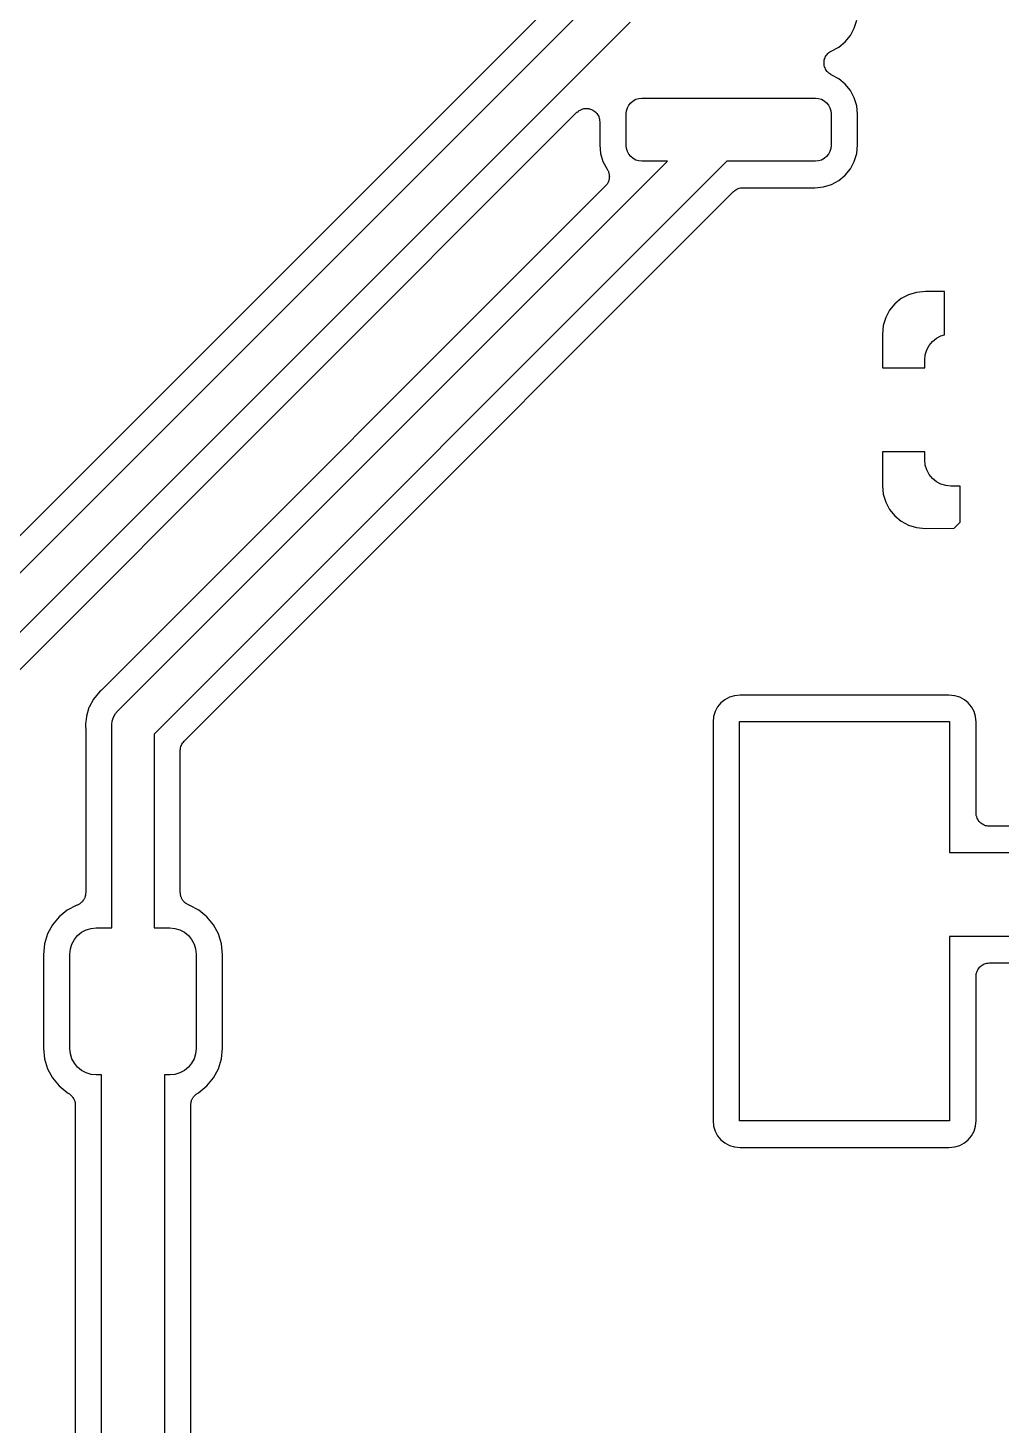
# Model space of a CAD drawing. Extents: x 104 to 166, y -141 to -89.
# Drawn here: x 120.4 to 129.66, y -120.87 to -107.58 of the extents above; entities that cross this region are included whole.
import ezdxf

# ---------------------------------------------------------------- set-up
doc = ezdxf.new("R2010")
doc.units = 0
doc.layers.add('BLACK', color=7, linetype='CONTINUOUS')

msp = doc.modelspace()

# ---------------------------------------------------------------- linework, layer by layer
at = {"layer": 'BLACK', "linetype": 'CONTINUOUS'}
for p, q in [((125.752, -106.977), (118.908, -113.82)), ((118.975, -114.108), (125.942, -107.141)), ((126.126, -107.522), (119.206, -114.442)), ((128.261, -107.579), (128.284, -107.503)), ((128.174, -107.709), (128.224, -107.648)), ((128.224, -107.648), (128.261, -107.579)), ((128.01, -107.82), (128.019, -107.812)), ((128.019, -107.811), (128.029, -107.805)), ((128.019, -107.812), (128.019, -107.811)), ((128.019, -107.812), (128.019, -107.812)), ((128.029, -107.805), (128.039, -107.798)), ((128.039, -107.798), (128.113, -107.759)), ((128.113, -107.759), (128.174, -107.709)), ((127.973, -107.896), (127.975, -107.885)), ((127.973, -107.897), (127.973, -107.896)), ((127.973, -107.909), (127.973, -107.897)), ((127.973, -107.897), (127.973, -107.897)), ((127.973, -107.921), (127.973, -107.909)), ((127.973, -107.922), (127.973, -107.921)), ((127.975, -107.934), (127.973, -107.922)), ((127.973, -107.922), (127.973, -107.922)), ((127.975, -107.885), (127.978, -107.873)), ((127.977, -107.946), (127.975, -107.934)), ((127.982, -107.957), (127.977, -107.946)), ((127.977, -107.946), (127.977, -107.946)), ((127.977, -107.946), (127.977, -107.946)), ((127.978, -107.872), (127.983, -107.861)), ((127.978, -107.873), (127.978, -107.872)), ((127.978, -107.872), (127.978, -107.872)), ((127.983, -107.861), (127.987, -107.85)), ((127.987, -107.849), (127.994, -107.839)), ((127.987, -107.85), (127.987, -107.849)), ((127.987, -107.85), (127.987, -107.85)), ((127.994, -107.839), (128.001, -107.829)), ((128.001, -107.829), (128.01, -107.82)), ((128.001, -107.829), (128.001, -107.829)), ((128.001, -107.829), (128.001, -107.829)), ((127.986, -107.969), (127.982, -107.957)), ((127.987, -107.969), (127.986, -107.969)), ((127.993, -107.979), (127.987, -107.969)), ((127.987, -107.969), (127.987, -107.969)), ((128, -107.989), (127.993, -107.979)), ((128, -107.99), (128, -107.989)), ((128.009, -107.998), (128, -107.99)), ((128, -107.99), (128, -107.99)), ((128.017, -108.007), (128.009, -107.998)), ((128.018, -108.007), (128.017, -108.007)), ((128.017, -108.007), (128.017, -108.007)), ((128.028, -108.014), (128.018, -108.007)), ((128.038, -108.021), (128.028, -108.014)), ((128.039, -108.022), (128.038, -108.021)), ((128.038, -108.021), (128.038, -108.021)), ((128.038, -108.021), (128.038, -108.021)), ((128.038, -108.021), (128.038, -108.021)), ((128.113, -108.061), (128.039, -108.022)), ((128.174, -108.111), (128.113, -108.061)), ((128.224, -108.172), (128.174, -108.111)), ((128.261, -108.241), (128.224, -108.172)), ((125.664, -108.352), (125.676, -108.348)), ((125.676, -108.348), (125.687, -108.345)), ((125.687, -108.345), (125.688, -108.345)), ((125.688, -108.345), (125.7, -108.344)), ((125.688, -108.345), (125.688, -108.345)), ((125.7, -108.344), (125.712, -108.343)), ((125.712, -108.343), (125.712, -108.343)), ((125.712, -108.343), (125.713, -108.343)), ((125.713, -108.343), (125.725, -108.344)), ((125.725, -108.344), (125.737, -108.345)), ((125.737, -108.345), (125.737, -108.345)), ((125.737, -108.345), (125.737, -108.346)), ((125.737, -108.346), (125.749, -108.349)), ((125.749, -108.349), (125.76, -108.353)), ((126.093, -108.366), (126.101, -108.338)), ((126.101, -108.338), (126.115, -108.312)), ((126.115, -108.312), (126.134, -108.289)), ((126.134, -108.289), (126.157, -108.27)), ((126.157, -108.27), (126.183, -108.256)), ((126.183, -108.256), (126.211, -108.248)), ((126.211, -108.248), (126.24, -108.245)), ((126.24, -108.245), (127.89, -108.245)), ((127.89, -108.245), (127.919, -108.248)), ((127.919, -108.248), (127.947, -108.256)), ((127.947, -108.256), (127.973, -108.27)), ((127.973, -108.27), (127.996, -108.289)), ((127.996, -108.289), (128.015, -108.312)), ((128.015, -108.312), (128.029, -108.338)), ((128.029, -108.338), (128.037, -108.366)), ((128.284, -108.317), (128.261, -108.241)), ((128.292, -108.401), (128.284, -108.317)), ((119.396, -114.606), (125.621, -108.38)), ((125.621, -108.38), (125.622, -108.379)), ((125.622, -108.379), (125.622, -108.379)), ((125.622, -108.379), (125.622, -108.379)), ((125.622, -108.379), (125.623, -108.379)), ((125.623, -108.379), (125.632, -108.371)), ((125.632, -108.371), (125.642, -108.364)), ((125.642, -108.363), (125.653, -108.358)), ((125.642, -108.364), (125.642, -108.363)), ((125.642, -108.363), (125.642, -108.363)), ((125.653, -108.358), (125.664, -108.352)), ((125.664, -108.352), (125.664, -108.352)), ((125.664, -108.352), (125.664, -108.352)), ((125.76, -108.353), (125.761, -108.353)), ((125.761, -108.353), (125.761, -108.353)), ((125.761, -108.353), (125.771, -108.359)), ((125.771, -108.359), (125.782, -108.365)), ((125.782, -108.365), (125.782, -108.365)), ((125.782, -108.365), (125.783, -108.365)), ((125.783, -108.365), (125.792, -108.373)), ((125.792, -108.373), (125.801, -108.38)), ((125.801, -108.38), (125.801, -108.381)), ((125.801, -108.381), (125.802, -108.381)), ((125.802, -108.381), (125.809, -108.39)), ((125.809, -108.39), (125.817, -108.4)), ((125.817, -108.4), (125.817, -108.4)), ((125.817, -108.4), (125.817, -108.4)), ((125.817, -108.4), (125.823, -108.411)), ((125.823, -108.411), (125.829, -108.421)), ((125.829, -108.421), (125.829, -108.422)), ((125.829, -108.422), (125.829, -108.422)), ((125.829, -108.422), (125.832, -108.434)), ((125.832, -108.434), (125.836, -108.445)), ((125.836, -108.445), (125.836, -108.445)), ((125.836, -108.445), (125.836, -108.446)), ((125.836, -108.446), (125.837, -108.458)), ((125.837, -108.458), (125.838, -108.47)), ((125.838, -108.47), (125.838, -108.689)), ((126.09, -108.395), (126.093, -108.366)), ((126.09, -108.695), (126.09, -108.395)), ((128.037, -108.366), (128.04, -108.395)), ((128.04, -108.395), (128.04, -108.695)), ((128.292, -108.689), (128.292, -108.401)), ((125.838, -108.689), (125.846, -108.773)), ((126.093, -108.724), (126.09, -108.695)), ((126.101, -108.752), (126.093, -108.724)), ((128.037, -108.724), (128.029, -108.752)), ((128.04, -108.695), (128.037, -108.724)), ((128.284, -108.773), (128.292, -108.689)), ((121.262, -114.066), (126.482, -108.845)), ((127.048, -108.845), (121.596, -114.297)), ((125.846, -108.773), (125.869, -108.849)), ((125.869, -108.849), (125.908, -108.921)), ((126.115, -108.778), (126.101, -108.752)), ((126.134, -108.801), (126.115, -108.778)), ((126.157, -108.82), (126.134, -108.801)), ((126.183, -108.834), (126.157, -108.82)), ((126.211, -108.842), (126.183, -108.834)), ((126.24, -108.845), (126.211, -108.842)), ((126.482, -108.845), (126.24, -108.845)), ((127.89, -108.845), (127.048, -108.845)), ((127.919, -108.842), (127.89, -108.845)), ((127.947, -108.834), (127.919, -108.842)), ((127.973, -108.82), (127.947, -108.834)), ((127.996, -108.801), (127.973, -108.82)), ((128.015, -108.778), (127.996, -108.801)), ((128.029, -108.752), (128.015, -108.778)), ((128.224, -108.918), (128.261, -108.849)), ((128.261, -108.849), (128.284, -108.773)), ((125.908, -108.921), (125.909, -108.922)), ((125.909, -108.922), (125.912, -108.927)), ((125.912, -108.927), (125.915, -108.933)), ((125.915, -108.933), (125.917, -108.938)), ((125.917, -108.938), (125.92, -108.944)), ((125.92, -108.944), (125.922, -108.95)), ((125.922, -108.95), (125.924, -108.956)), ((125.924, -108.956), (125.926, -108.962)), ((125.926, -108.962), (125.927, -108.967)), ((125.927, -108.967), (125.928, -108.974)), ((125.928, -109.011), (125.927, -109.017)), ((125.928, -108.974), (125.929, -108.98)), ((125.929, -109.005), (125.928, -109.011)), ((125.929, -108.98), (125.929, -108.986)), ((125.929, -108.986), (125.93, -108.992)), ((125.93, -108.992), (125.929, -108.999)), ((125.929, -108.999), (125.929, -109.005)), ((128.113, -109.029), (128.174, -108.979)), ((128.174, -108.979), (128.224, -108.918)), ((125.892, -109.081), (121.098, -113.876)), ((125.849, -110.397), (127.112, -109.134)), ((125.896, -109.077), (125.892, -109.081)), ((125.9, -109.073), (125.896, -109.077)), ((125.904, -109.067), (125.9, -109.073)), ((125.908, -109.062), (125.904, -109.067)), ((125.911, -109.057), (125.908, -109.062)), ((125.914, -109.052), (125.911, -109.057)), ((125.917, -109.046), (125.914, -109.052)), ((125.92, -109.04), (125.917, -109.046)), ((125.921, -109.035), (125.92, -109.04)), ((125.924, -109.03), (125.921, -109.035)), ((125.925, -109.023), (125.924, -109.03)), ((125.927, -109.017), (125.925, -109.023)), ((127.112, -109.134), (127.113, -109.134)), ((127.113, -109.134), (127.114, -109.133)), ((127.113, -109.134), (127.113, -109.134)), ((127.113, -109.134), (127.113, -109.134)), ((127.114, -109.133), (127.123, -109.125)), ((127.123, -109.125), (127.132, -109.118)), ((127.132, -109.118), (127.133, -109.117)), ((127.132, -109.118), (127.132, -109.118)), ((127.133, -109.117), (127.143, -109.112)), ((127.143, -109.112), (127.154, -109.106)), ((127.154, -109.106), (127.154, -109.106)), ((127.154, -109.106), (127.155, -109.106)), ((127.155, -109.106), (127.166, -109.103)), ((127.166, -109.103), (127.178, -109.099)), ((127.178, -109.099), (127.178, -109.099)), ((127.178, -109.099), (127.179, -109.099)), ((127.179, -109.099), (127.191, -109.098)), ((127.191, -109.098), (127.202, -109.097)), ((127.202, -109.097), (127.884, -109.097)), ((127.884, -109.097), (127.968, -109.089)), ((127.968, -109.089), (128.044, -109.066)), ((128.044, -109.066), (128.113, -109.029)), ((128.647, -110.203), (128.597, -110.264)), ((128.708, -110.153), (128.647, -110.203)), ((128.777, -110.116), (128.708, -110.153)), ((128.853, -110.093), (128.777, -110.116)), ((128.937, -110.084), (128.853, -110.093)), ((129.119, -110.086), (128.937, -110.084)), ((129.119, -110.496), (129.119, -110.086)), ((128.56, -110.333), (128.537, -110.409)), ((128.597, -110.264), (128.56, -110.333)), ((124.399, -111.847), (125.849, -110.397)), ((125.849, -110.397), (125.849, -110.397)), ((128.537, -110.409), (128.528, -110.493)), ((128.528, -110.493), (128.53, -110.812)), ((128.95, -110.641), (128.973, -110.598)), ((128.973, -110.598), (129.004, -110.56)), ((129.004, -110.56), (129.042, -110.529)), ((129.042, -110.529), (129.085, -110.506)), ((129.085, -110.506), (129.119, -110.496)), ((128.931, -110.737), (128.936, -110.688)), ((128.931, -110.812), (128.931, -110.737)), ((128.936, -110.688), (128.95, -110.641)), ((128.53, -110.812), (128.931, -110.812)), ((128.53, -111.612), (128.528, -111.931)), ((128.931, -111.612), (128.53, -111.612)), ((128.931, -111.687), (128.931, -111.612)), ((128.936, -111.736), (128.931, -111.687)), ((128.95, -111.783), (128.936, -111.736)), ((128.973, -111.826), (128.95, -111.783)), ((121.883, -114.363), (124.399, -111.847)), ((124.399, -111.847), (124.399, -111.847)), ((128.528, -111.931), (128.537, -112.015)), ((129.004, -111.864), (128.973, -111.826)), ((129.042, -111.895), (129.004, -111.864)), ((129.085, -111.918), (129.042, -111.895)), ((129.132, -111.932), (129.085, -111.918)), ((129.181, -111.937), (129.132, -111.932)), ((129.268, -111.937), (129.181, -111.937)), ((129.268, -112.28), (129.268, -111.937)), ((128.537, -112.015), (128.56, -112.091)), ((128.56, -112.091), (128.597, -112.16)), ((128.597, -112.16), (128.647, -112.221)), ((128.647, -112.221), (128.708, -112.271)), ((128.708, -112.271), (128.777, -112.308)), ((128.777, -112.308), (128.853, -112.331)), ((128.853, -112.331), (128.937, -112.34)), ((128.937, -112.34), (129.211, -112.337)), ((129.211, -112.337), (129.268, -112.28)), ((121.076, -113.894), (121.02, -113.963)), ((121.089, -113.884), (121.076, -113.894)), ((121.092, -113.88), (121.089, -113.884)), ((121.097, -113.877), (121.092, -113.88)), ((121.098, -113.876), (121.097, -113.877)), ((127.119, -113.932), (127.072, -113.946)), ((127.174, -113.926), (127.119, -113.932)), ((129.162, -113.926), (127.174, -113.926)), ((129.217, -113.932), (129.162, -113.926)), ((129.264, -113.946), (129.217, -113.932)), ((120.977, -114.044), (120.953, -114.126)), ((120.978, -114.041), (120.977, -114.044)), ((120.977, -114.044), (120.977, -114.044)), ((121.02, -113.963), (120.978, -114.041)), ((121.254, -114.072), (121.262, -114.066)), ((126.959, -114.038), (126.936, -114.082)), ((126.99, -114), (126.959, -114.038)), ((127.028, -113.969), (126.99, -114)), ((127.072, -113.946), (127.028, -113.969)), ((129.308, -113.969), (129.264, -113.946)), ((129.346, -114), (129.308, -113.969)), ((129.377, -114.038), (129.346, -114)), ((129.4, -114.082), (129.377, -114.038)), ((120.945, -114.197), (120.944, -114.214)), ((120.949, -114.157), (120.945, -114.197)), ((120.945, -114.197), (120.945, -114.197)), ((120.953, -114.126), (120.949, -114.157)), ((121.196, -114.204), (121.199, -114.175)), ((121.199, -114.175), (121.21, -114.137)), ((121.21, -114.137), (121.229, -114.102)), ((121.229, -114.102), (121.254, -114.072)), ((126.922, -114.129), (126.916, -114.184)), ((126.916, -114.184), (126.916, -117.972)), ((126.936, -114.082), (126.922, -114.129)), ((127.168, -117.978), (127.168, -114.178)), ((127.168, -114.178), (129.168, -114.178)), ((129.168, -114.178), (129.168, -115.424)), ((129.414, -114.129), (129.4, -114.082)), ((129.42, -114.184), (129.414, -114.129)), ((129.42, -115.047), (129.42, -114.184)), ((120.944, -114.214), (120.945, -114.23)), ((120.945, -114.23), (120.946, -114.232)), ((120.946, -114.232), (120.945, -114.237)), ((120.945, -114.237), (120.946, -114.242)), ((120.946, -114.242), (120.946, -115.805)), ((121.195, -114.214), (121.196, -114.204)), ((121.196, -114.224), (121.195, -114.214)), ((121.196, -114.204), (121.196, -114.204)), ((121.196, -116.14), (121.196, -114.224)), ((121.596, -114.297), (121.596, -116.14)), ((121.846, -114.451), (121.847, -114.44)), ((121.846, -114.453), (121.846, -114.451)), ((121.846, -115.805), (121.846, -114.453)), ((121.846, -114.453), (121.846, -114.453)), ((121.846, -114.453), (121.846, -114.453)), ((121.846, -114.453), (121.846, -114.453)), ((121.847, -114.44), (121.849, -114.428)), ((121.849, -114.427), (121.852, -114.415)), ((121.849, -114.428), (121.849, -114.427)), ((121.849, -114.427), (121.849, -114.427)), ((121.852, -114.415), (121.856, -114.404)), ((121.856, -114.403), (121.862, -114.393)), ((121.856, -114.404), (121.856, -114.403)), ((121.856, -114.404), (121.856, -114.404)), ((121.862, -114.393), (121.867, -114.382)), ((121.867, -114.382), (121.868, -114.382)), ((121.868, -114.381), (121.876, -114.372)), ((121.868, -114.382), (121.868, -114.381)), ((121.876, -114.372), (121.883, -114.363)), ((129.421, -115.059), (129.42, -115.047)), ((129.422, -115.071), (129.421, -115.059)), ((129.422, -115.072), (129.422, -115.071)), ((129.422, -115.071), (129.422, -115.071)), ((129.426, -115.083), (129.422, -115.072)), ((129.429, -115.095), (129.426, -115.083)), ((129.435, -115.106), (129.429, -115.095)), ((129.429, -115.095), (129.429, -115.095)), ((129.429, -115.095), (129.429, -115.095)), ((129.441, -115.117), (129.435, -115.106)), ((129.449, -115.127), (129.441, -115.117)), ((129.441, -115.117), (129.441, -115.117)), ((129.441, -115.117), (129.441, -115.117)), ((129.456, -115.136), (129.449, -115.127)), ((129.457, -115.136), (129.456, -115.136)), ((129.456, -115.136), (129.456, -115.136)), ((129.466, -115.144), (129.457, -115.136)), ((129.475, -115.152), (129.466, -115.144)), ((129.476, -115.152), (129.475, -115.152)), ((129.475, -115.152), (129.475, -115.152)), ((129.486, -115.158), (129.476, -115.152)), ((129.497, -115.164), (129.486, -115.158)), ((129.498, -115.164), (129.497, -115.164)), ((129.497, -115.164), (129.497, -115.164)), ((129.509, -115.168), (129.498, -115.164)), ((129.52, -115.171), (129.509, -115.168)), ((129.521, -115.171), (129.52, -115.171)), ((129.533, -115.173), (129.521, -115.171)), ((129.521, -115.171), (129.521, -115.171)), ((129.545, -115.174), (129.533, -115.173)), ((129.546, -115.174), (129.545, -115.174)), ((129.547, -115.174), (129.546, -115.174)), ((129.546, -115.174), (129.546, -115.174)), ((129.546, -115.174), (129.546, -115.174)), ((132.037, -115.174), (129.547, -115.174)), ((129.168, -115.424), (132.628, -115.424)), ((120.854, -115.927), (120.768, -115.973)), ((120.856, -115.926), (120.854, -115.927)), ((120.861, -115.924), (120.856, -115.926)), ((120.867, -115.923), (120.861, -115.924)), ((120.873, -115.92), (120.867, -115.923)), ((120.879, -115.917), (120.873, -115.92)), ((120.884, -115.914), (120.879, -115.917)), ((120.889, -115.911), (120.884, -115.914)), ((120.894, -115.907), (120.889, -115.911)), ((120.899, -115.903), (120.894, -115.907)), ((120.903, -115.899), (120.899, -115.903)), ((120.908, -115.896), (120.903, -115.899)), ((120.912, -115.89), (120.908, -115.896)), ((120.917, -115.886), (120.912, -115.89)), ((120.92, -115.881), (120.917, -115.886)), ((120.924, -115.877), (120.92, -115.881)), ((120.927, -115.871), (120.924, -115.877)), ((120.931, -115.865), (120.927, -115.871)), ((120.933, -115.86), (120.931, -115.865)), ((120.936, -115.855), (120.933, -115.86)), ((120.938, -115.849), (120.936, -115.855)), ((120.94, -115.842), (120.938, -115.849)), ((120.942, -115.837), (120.94, -115.842)), ((120.943, -115.831), (120.942, -115.837)), ((120.944, -115.825), (120.943, -115.831)), ((120.945, -115.818), (120.944, -115.825)), ((120.946, -115.807), (120.945, -115.812)), ((120.945, -115.812), (120.945, -115.818)), ((120.946, -115.805), (120.946, -115.807)), ((121.847, -115.811), (121.846, -115.805)), ((121.847, -115.816), (121.847, -115.811)), ((121.848, -115.823), (121.847, -115.816)), ((121.848, -115.83), (121.848, -115.823)), ((121.85, -115.835), (121.848, -115.83)), ((121.851, -115.841), (121.85, -115.835)), ((121.854, -115.847), (121.851, -115.841)), ((121.856, -115.853), (121.854, -115.847)), ((121.858, -115.858), (121.856, -115.853)), ((121.86, -115.864), (121.858, -115.858)), ((121.864, -115.869), (121.86, -115.864)), ((121.867, -115.875), (121.864, -115.869)), ((121.871, -115.88), (121.867, -115.875)), ((121.874, -115.884), (121.871, -115.88)), ((121.879, -115.889), (121.874, -115.884)), ((121.883, -115.894), (121.879, -115.889)), ((121.887, -115.898), (121.883, -115.894)), ((121.891, -115.902), (121.887, -115.898)), ((121.897, -115.906), (121.891, -115.902)), ((121.902, -115.91), (121.897, -115.906)), ((121.907, -115.913), (121.902, -115.91)), ((121.912, -115.916), (121.907, -115.913)), ((121.918, -115.919), (121.912, -115.916)), ((121.924, -115.922), (121.918, -115.919)), ((121.929, -115.924), (121.924, -115.922)), ((121.934, -115.926), (121.929, -115.924)), ((121.936, -115.926), (121.934, -115.926)), ((121.938, -115.927), (121.936, -115.926)), ((122.024, -115.973), (121.938, -115.927)), ((120.692, -116.036), (120.629, -116.112)), ((120.768, -115.973), (120.692, -116.036)), ((122.1, -116.036), (122.024, -115.973)), ((122.163, -116.112), (122.1, -116.036)), ((120.629, -116.112), (120.583, -116.198)), ((120.869, -116.213), (120.907, -116.182)), ((120.907, -116.182), (120.95, -116.159)), ((120.95, -116.159), (120.997, -116.145)), ((120.997, -116.145), (121.046, -116.14)), ((121.046, -116.14), (121.196, -116.14)), ((121.596, -116.14), (121.746, -116.14)), ((121.746, -116.14), (121.795, -116.145)), ((121.795, -116.145), (121.842, -116.159)), ((121.842, -116.159), (121.885, -116.182)), ((121.885, -116.182), (121.923, -116.213)), ((122.209, -116.198), (122.163, -116.112)), ((120.554, -116.292), (120.544, -116.396)), ((120.583, -116.198), (120.554, -116.292)), ((120.801, -116.341), (120.815, -116.294)), ((120.815, -116.294), (120.838, -116.251)), ((120.838, -116.251), (120.869, -116.213)), ((121.923, -116.213), (121.954, -116.251)), ((121.954, -116.251), (121.977, -116.294)), ((121.977, -116.294), (121.991, -116.341)), ((122.238, -116.292), (122.209, -116.198)), ((122.248, -116.396), (122.238, -116.292)), ((133.428, -116.224), (129.168, -116.224)), ((129.168, -116.224), (129.168, -117.978)), ((120.544, -116.396), (120.544, -117.284)), ((120.796, -116.39), (120.801, -116.341)), ((120.796, -117.29), (120.796, -116.39)), ((121.991, -116.341), (121.996, -116.39)), ((121.996, -116.39), (121.996, -117.29)), ((122.248, -117.284), (122.248, -116.396)), ((129.42, -116.599), (129.421, -116.587)), ((129.421, -116.587), (129.422, -116.575)), ((129.422, -116.575), (129.423, -116.575)), ((129.423, -116.575), (129.426, -116.563)), ((129.423, -116.575), (129.423, -116.575)), ((129.426, -116.563), (129.43, -116.552)), ((129.43, -116.551), (129.436, -116.541)), ((129.43, -116.552), (129.43, -116.551)), ((129.43, -116.551), (129.43, -116.551)), ((129.436, -116.541), (129.442, -116.53)), ((129.442, -116.529), (129.45, -116.52)), ((129.442, -116.53), (129.442, -116.529)), ((129.442, -116.53), (129.442, -116.53)), ((129.45, -116.52), (129.457, -116.511)), ((129.457, -116.511), (129.458, -116.511)), ((129.458, -116.51), (129.467, -116.503)), ((129.458, -116.511), (129.458, -116.51)), ((129.467, -116.503), (129.477, -116.495)), ((129.477, -116.495), (129.488, -116.489)), ((129.477, -116.495), (129.477, -116.495)), ((129.477, -116.495), (129.477, -116.495)), ((129.488, -116.489), (129.498, -116.484)), ((129.498, -116.484), (129.499, -116.483)), ((129.499, -116.483), (129.511, -116.48)), ((129.499, -116.483), (129.499, -116.483)), ((129.511, -116.48), (129.522, -116.476)), ((129.522, -116.476), (129.523, -116.476)), ((129.523, -116.476), (129.535, -116.475)), ((129.523, -116.476), (129.523, -116.476)), ((129.535, -116.475), (129.547, -116.474)), ((129.547, -116.474), (133.089, -116.474)), ((129.42, -116.6), (129.42, -116.599)), ((129.42, -116.601), (129.42, -116.6)), ((129.42, -116.6), (129.42, -116.6)), ((129.42, -116.6), (129.42, -116.6)), ((129.42, -117.972), (129.42, -116.601)), ((120.544, -117.284), (120.554, -117.388)), ((120.554, -117.388), (120.583, -117.482)), ((120.801, -117.339), (120.796, -117.29)), ((120.815, -117.386), (120.801, -117.339)), ((120.838, -117.429), (120.815, -117.386)), ((121.977, -117.386), (121.954, -117.429)), ((121.991, -117.339), (121.977, -117.386)), ((121.996, -117.29), (121.991, -117.339)), ((122.209, -117.482), (122.238, -117.388)), ((122.238, -117.388), (122.248, -117.284)), ((120.583, -117.482), (120.629, -117.568)), ((120.869, -117.467), (120.838, -117.429)), ((120.907, -117.498), (120.869, -117.467)), ((120.95, -117.521), (120.907, -117.498)), ((120.997, -117.535), (120.95, -117.521)), ((121.842, -117.521), (121.795, -117.535)), ((121.885, -117.498), (121.842, -117.521)), ((121.923, -117.467), (121.885, -117.498)), ((121.954, -117.429), (121.923, -117.467)), ((122.163, -117.568), (122.209, -117.482)), ((120.629, -117.568), (120.692, -117.644)), ((120.692, -117.644), (120.768, -117.707)), ((121.046, -117.54), (120.997, -117.535)), ((121.096, -117.54), (121.046, -117.54)), ((121.096, -126.357), (121.096, -117.54)), ((121.746, -117.54), (121.696, -117.54)), ((121.696, -117.54), (121.696, -126.248)), ((121.795, -117.535), (121.746, -117.54)), ((122.024, -117.707), (122.1, -117.644)), ((122.1, -117.644), (122.163, -117.568)), ((120.768, -117.707), (120.779, -117.713)), ((120.779, -117.713), (120.78, -117.714)), ((120.78, -117.714), (120.785, -117.717)), ((120.785, -117.717), (120.79, -117.72)), ((120.79, -117.72), (120.795, -117.724)), ((120.795, -117.724), (120.801, -117.728)), ((120.801, -117.728), (120.805, -117.732)), ((120.805, -117.732), (120.809, -117.735)), ((120.809, -117.735), (120.813, -117.741)), ((120.813, -117.741), (120.818, -117.745)), ((120.818, -117.745), (120.821, -117.75)), ((120.821, -117.75), (120.825, -117.755)), ((120.825, -117.755), (120.828, -117.761)), ((120.828, -117.761), (120.832, -117.766)), ((120.832, -117.766), (120.834, -117.771)), ((120.834, -117.771), (120.836, -117.776)), ((120.836, -117.776), (120.838, -117.783)), ((120.838, -117.783), (120.841, -117.789)), ((120.841, -117.789), (120.842, -117.795)), ((121.95, -117.793), (121.952, -117.788)), ((121.952, -117.788), (121.954, -117.781)), ((121.954, -117.781), (121.956, -117.775)), ((121.956, -117.775), (121.959, -117.77)), ((121.959, -117.77), (121.961, -117.765)), ((121.961, -117.765), (121.965, -117.759)), ((121.965, -117.759), (121.968, -117.753)), ((121.968, -117.753), (121.972, -117.749)), ((121.972, -117.749), (121.975, -117.744)), ((121.975, -117.744), (121.98, -117.739)), ((121.98, -117.739), (121.984, -117.734)), ((121.984, -117.734), (121.989, -117.731)), ((121.989, -117.731), (121.993, -117.727)), ((121.993, -117.727), (121.998, -117.723)), ((121.998, -117.723), (122.003, -117.719)), ((122.003, -117.719), (122.008, -117.716)), ((122.008, -117.716), (122.013, -117.713)), ((122.013, -117.713), (122.024, -117.707)), ((120.842, -117.795), (120.844, -117.8)), ((120.844, -117.8), (120.844, -117.807)), ((120.844, -117.807), (120.846, -117.814)), ((120.846, -117.814), (120.845, -117.819)), ((120.845, -117.819), (120.846, -117.825)), ((120.846, -117.825), (120.846, -126.339)), ((121.946, -117.823), (121.947, -117.817)), ((121.946, -117.825), (121.946, -117.823)), ((121.946, -126.092), (121.946, -117.825)), ((121.947, -117.812), (121.948, -117.805)), ((121.947, -117.817), (121.947, -117.812)), ((121.948, -117.805), (121.949, -117.798)), ((121.949, -117.798), (121.95, -117.793)), ((126.916, -117.972), (126.922, -118.027)), ((126.922, -118.027), (126.936, -118.074)), ((129.168, -117.978), (127.168, -117.978)), ((129.4, -118.074), (129.414, -118.027)), ((129.414, -118.027), (129.42, -117.972)), ((126.936, -118.074), (126.959, -118.118)), ((126.959, -118.118), (126.99, -118.156)), ((126.99, -118.156), (127.028, -118.187)), ((127.028, -118.187), (127.072, -118.21)), ((129.264, -118.21), (129.308, -118.187)), ((129.308, -118.187), (129.346, -118.156)), ((129.346, -118.156), (129.377, -118.118)), ((129.377, -118.118), (129.4, -118.074)), ((127.072, -118.21), (127.119, -118.224)), ((127.119, -118.224), (127.174, -118.23)), ((127.174, -118.23), (129.162, -118.23)), ((129.162, -118.23), (129.217, -118.224)), ((129.217, -118.224), (129.264, -118.21))]:
    msp.add_line(p, q, dxfattribs=at)

doc.saveas('drawing.dxf')
